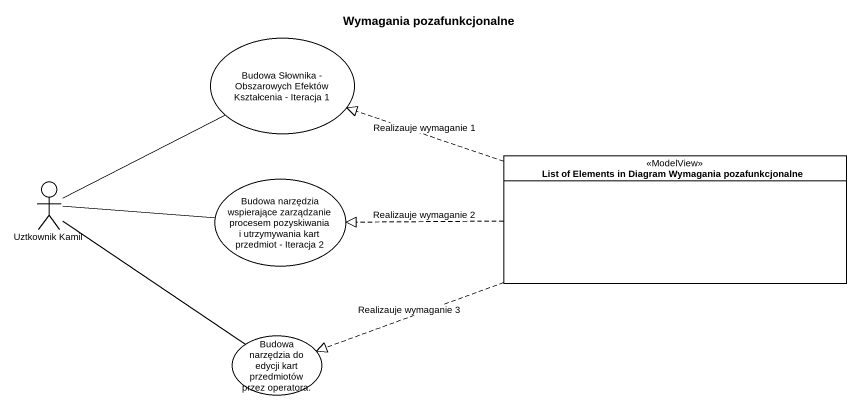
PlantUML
@startuml
title Wymagania pozafunkcjonalne
allowmixing
hide circle
hide empty members
usecase "Budowa Słownika - Obszarowych Efektów Kształcenia - Iteracja 1" as Budowa_Słownika_Obszarowych
actor "Uztkownik Kamil" as Uztkownik_Kamil
usecase "Budowa narzędzia wspierające zarządzanie procesem pozyskiwania i utrzymywania kart przedmiot - Iteracja 2" as Budowa_narzędzia
class "List of Elements in Diagram Wymagania pozafunkcjonalne" as List_of_Elements_in_Diagram <<ModelView>>
usecase "Budowa narzędzia do edycji kart przedmiotów przez operatora." as Budowa_narzędzia_do_edycji
Budowa_Słownika_Obszarowych -left- Uztkownik_Kamil
Budowa_narzędzia -left- Uztkownik_Kamil
List_of_Elements_in_Diagram .left.|> Budowa_Słownika_Obszarowych : Realizauje wymaganie 1
List_of_Elements_in_Diagram .left.|> Budowa_narzędzia : Realizauje wymaganie 2
List_of_Elements_in_Diagram .left.|> Budowa_narzędzia_do_edycji : Realizauje wymaganie 3
Budowa_narzędzia_do_edycji -up- Uztkownik_Kamil
@enduml
